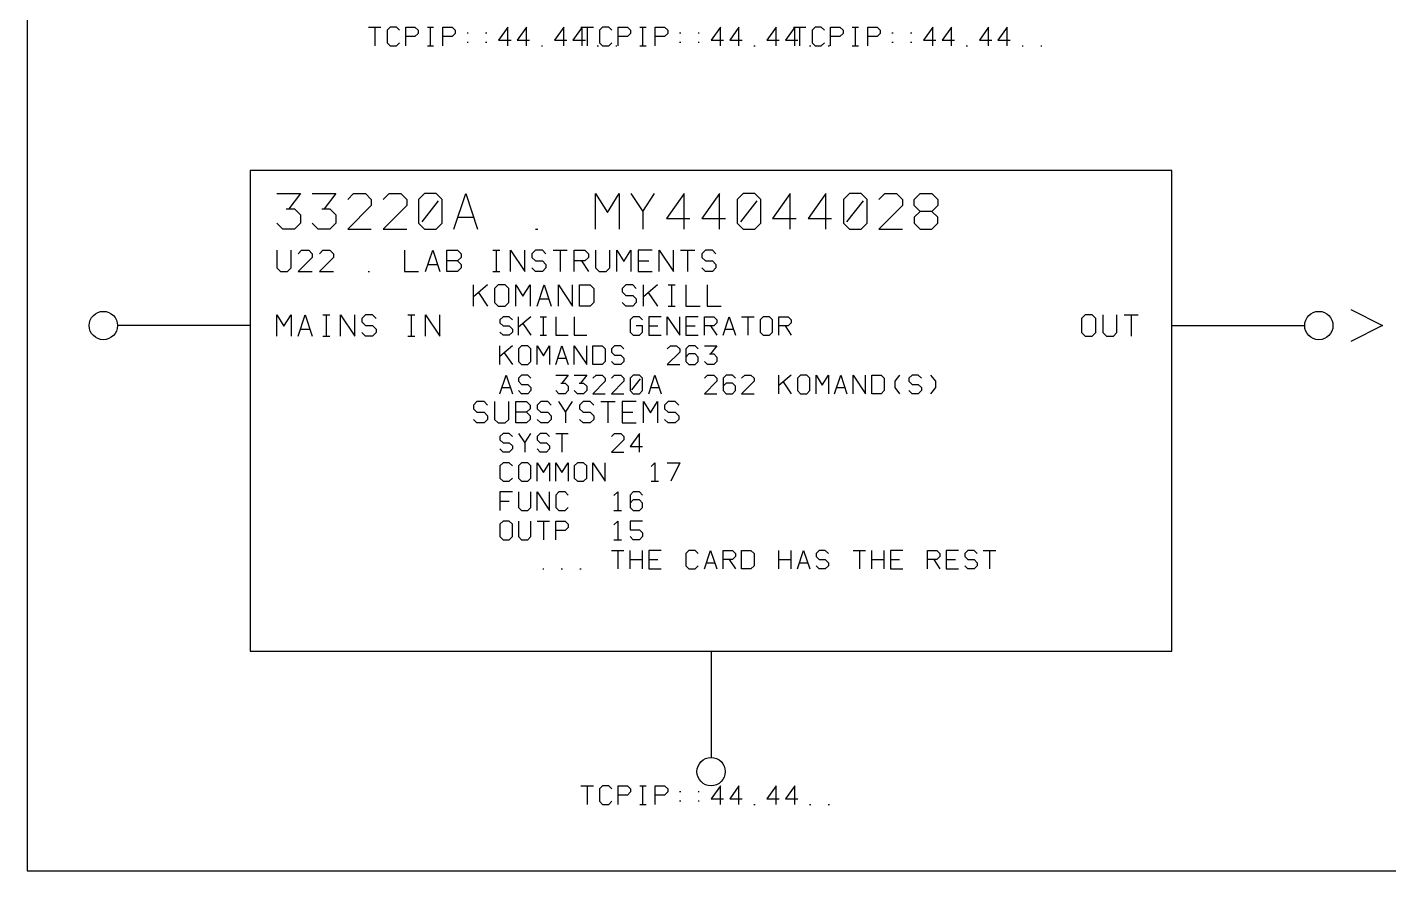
# Model space of a CAD drawing. Header units: millimetres. Extents: x 10 to 2534, y 10 to 1372.
# Drawn here: x 2024.1 to 2177.9, y 1143.8 to 1239.1 of the extents above; entities that cross this region are included whole.
import ezdxf

# ---------------------------------------------------------------- set-up
doc = ezdxf.new("R2010")
doc.units = ezdxf.units.MM
for name, color, linetype, lineweight in [('DEVICE', 7, 'CONTINUOUS', 25), ('GROUP', 6, 'CONTINUOUS', 25), ('LABEL', 8, 'CONTINUOUS', 25), ('PANE', 250, 'CONTINUOUS', 25), ('POINT', 4, 'CONTINUOUS', 25), ('PORT_BUS', 5, 'CONTINUOUS', 25), ('PORT_IN', 3, 'CONTINUOUS', 25), ('PORT_OUT', 30, 'CONTINUOUS', 25), ('PORTAL', 2, 'CONTINUOUS', 25)]:
    doc.layers.add(name, color=color, linetype=linetype, lineweight=lineweight)

msp = doc.modelspace()

# ---------------------------------------------------------------- linework, layer by layer
at = {"layer": 'DEVICE'}
msp.add_lwpolyline([(2049.3, 1168.6), (2153.4, 1168.6), (2153.4, 1222.9), (2049.3, 1222.9)], close=True, dxfattribs=at)
at = {"layer": 'GROUP'}
msp.add_lwpolyline([(2024.1, 1143.8), (2361.7, 1143.8), (2361.7, 1327.2), (2024.1, 1327.2)], close=True, dxfattribs=at)
at = {"layer": 'LABEL'}
for points in [[(2062.65, 1239.1), (2064.05, 1239.1)], [(2063.35, 1239.1), (2063.35, 1237)], [(2066.15, 1238.75), (2065.8, 1239.1), (2065.1, 1239.1), (2064.75, 1238.75), (2064.75, 1237.35), (2065.1, 1237), (2065.8, 1237), (2066.15, 1237.35)], [(2066.85, 1237), (2066.85, 1239.1), (2067.9, 1239.1), (2068.25, 1238.75), (2068.25, 1238.4), (2067.9, 1238.05), (2066.85, 1238.05)], [(2069.3, 1239.1), (2070, 1239.1)], [(2069.65, 1237), (2069.65, 1239.1)], [(2071.05, 1237), (2071.05, 1239.1), (2072.1, 1239.1), (2072.45, 1238.75), (2072.45, 1238.4), (2072.1, 1238.05), (2071.05, 1238.05)], [(2073.78, 1238.47), (2073.92, 1238.47)], [(2075.88, 1238.47), (2076.02, 1238.47)], [(2078.4, 1237), (2078.4, 1239.1), (2077.35, 1237.63), (2078.75, 1237.63)], [(2080.5, 1237), (2080.5, 1239.1), (2079.45, 1237.63), (2080.85, 1237.63)], [(2084.7, 1237), (2084.7, 1239.1), (2083.65, 1237.63), (2085.05, 1237.63)], [(2086.8, 1237), (2086.8, 1239.1), (2085.75, 1237.63), (2087.15, 1237.63)], [(2086.65, 1239.1), (2088.05, 1239.1)], [(2087.35, 1239.1), (2087.35, 1237)], [(2090.15, 1238.75), (2089.8, 1239.1), (2089.1, 1239.1), (2088.75, 1238.75), (2088.75, 1237.35), (2089.1, 1237), (2089.8, 1237), (2090.15, 1237.35)], [(2090.85, 1237), (2090.85, 1239.1), (2091.9, 1239.1), (2092.25, 1238.75), (2092.25, 1238.4), (2091.9, 1238.05), (2090.85, 1238.05)], [(2093.3, 1239.1), (2094, 1239.1)], [(2093.65, 1237), (2093.65, 1239.1)], [(2095.05, 1237), (2095.05, 1239.1), (2096.1, 1239.1), (2096.45, 1238.75), (2096.45, 1238.4), (2096.1, 1238.05), (2095.05, 1238.05)], [(2097.78, 1238.47), (2097.92, 1238.47)], [(2099.88, 1238.47), (2100.02, 1238.47)], [(2102.4, 1237), (2102.4, 1239.1), (2101.35, 1237.63), (2102.75, 1237.63)], [(2104.5, 1237), (2104.5, 1239.1), (2103.45, 1237.63), (2104.85, 1237.63)], [(2108.7, 1237), (2108.7, 1239.1), (2107.65, 1237.63), (2109.05, 1237.63)], [(2110.8, 1237), (2110.8, 1239.1), (2109.75, 1237.63), (2111.15, 1237.63)], [(2110.65, 1239.1), (2112.05, 1239.1)], [(2111.35, 1239.1), (2111.35, 1237)], [(2114.15, 1238.75), (2113.8, 1239.1), (2113.1, 1239.1), (2112.75, 1238.75), (2112.75, 1237.35), (2113.1, 1237), (2113.8, 1237), (2114.15, 1237.35)], [(2114.85, 1237), (2114.85, 1239.1), (2115.9, 1239.1), (2116.25, 1238.75), (2116.25, 1238.4), (2115.9, 1238.05), (2114.85, 1238.05)], [(2117.3, 1239.1), (2118, 1239.1)], [(2117.65, 1237), (2117.65, 1239.1)], [(2119.05, 1237), (2119.05, 1239.1), (2120.1, 1239.1), (2120.45, 1238.75), (2120.45, 1238.4), (2120.1, 1238.05), (2119.05, 1238.05)], [(2121.78, 1238.47), (2121.92, 1238.47)], [(2123.88, 1238.47), (2124.02, 1238.47)], [(2126.4, 1237), (2126.4, 1239.1), (2125.35, 1237.63), (2126.75, 1237.63)], [(2128.5, 1237), (2128.5, 1239.1), (2127.45, 1237.63), (2128.85, 1237.63)], [(2132.7, 1237), (2132.7, 1239.1), (2131.65, 1237.63), (2133.05, 1237.63)], [(2134.8, 1237), (2134.8, 1239.1), (2133.75, 1237.63), (2135.15, 1237.63)], [(2069.3, 1237), (2070, 1237)], [(2073.78, 1237.42), (2073.92, 1237.42)], [(2075.88, 1237.42), (2076.02, 1237.42)], [(2082.18, 1237), (2082.32, 1237)], [(2088.48, 1237), (2088.62, 1237)], [(2090.58, 1237), (2090.72, 1237)], [(2093.3, 1237), (2094, 1237)], [(2097.78, 1237.42), (2097.92, 1237.42)], [(2099.88, 1237.42), (2100.02, 1237.42)], [(2106.18, 1237), (2106.32, 1237)], [(2112.48, 1237), (2112.62, 1237)], [(2114.58, 1237), (2114.72, 1237)], [(2117.3, 1237), (2118, 1237)], [(2121.78, 1237.42), (2121.92, 1237.42)], [(2123.88, 1237.42), (2124.02, 1237.42)], [(2130.18, 1237), (2130.32, 1237)], [(2136.48, 1237), (2136.62, 1237)], [(2138.58, 1237), (2138.72, 1237)], [(2052.3, 1220.3), (2054.966667, 1220.3), (2053.633333, 1218.566667)], [(2056.3, 1220.3), (2058.966667, 1220.3), (2057.633333, 1218.566667)], [(2060.3, 1219.633333), (2060.966667, 1220.3), (2062.3, 1220.3), (2062.966667, 1219.633333), (2062.966667, 1218.966667), (2060.3, 1216.3), (2062.966667, 1216.3)], [(2064.3, 1219.633333), (2064.966667, 1220.3), (2066.3, 1220.3), (2066.966667, 1219.633333), (2066.966667, 1218.966667), (2064.3, 1216.3), (2066.966667, 1216.3)], [(2068.966667, 1216.3), (2070.3, 1216.3), (2070.966667, 1216.966667), (2070.966667, 1219.633333), (2070.3, 1220.3), (2068.966667, 1220.3), (2068.3, 1219.633333), (2068.3, 1216.966667), (2068.966667, 1216.3)], [(2072.3, 1216.3), (2073.633333, 1220.3), (2074.966667, 1216.3)], [(2088.3, 1216.3), (2088.3, 1220.3), (2089.633333, 1218.166667), (2090.966667, 1220.3), (2090.966667, 1216.3)], [(2092.3, 1220.3), (2093.633333, 1218.3), (2094.966667, 1220.3)], [(2098.3, 1216.3), (2098.3, 1220.3), (2096.3, 1217.5), (2098.966667, 1217.5)], [(2102.3, 1216.3), (2102.3, 1220.3), (2100.3, 1217.5), (2102.966667, 1217.5)], [(2104.966667, 1216.3), (2106.3, 1216.3), (2106.966667, 1216.966667), (2106.966667, 1219.633333), (2106.3, 1220.3), (2104.966667, 1220.3), (2104.3, 1219.633333), (2104.3, 1216.966667), (2104.966667, 1216.3)], [(2110.3, 1216.3), (2110.3, 1220.3), (2108.3, 1217.5), (2110.966667, 1217.5)], [(2114.3, 1216.3), (2114.3, 1220.3), (2112.3, 1217.5), (2114.966667, 1217.5)], [(2116.966667, 1216.3), (2118.3, 1216.3), (2118.966667, 1216.966667), (2118.966667, 1219.633333), (2118.3, 1220.3), (2116.966667, 1220.3), (2116.3, 1219.633333), (2116.3, 1216.966667), (2116.966667, 1216.3)], [(2120.3, 1219.633333), (2120.966667, 1220.3), (2122.3, 1220.3), (2122.966667, 1219.633333), (2122.966667, 1218.966667), (2120.3, 1216.3), (2122.966667, 1216.3)], [(2124.966667, 1218.3), (2124.3, 1218.966667), (2124.3, 1219.633333), (2124.966667, 1220.3), (2126.3, 1220.3), (2126.966667, 1219.633333), (2126.966667, 1218.966667), (2126.3, 1218.3), (2124.966667, 1218.3), (2124.3, 1217.633333), (2124.3, 1216.966667), (2124.966667, 1216.3), (2126.3, 1216.3), (2126.966667, 1216.966667), (2126.966667, 1217.633333), (2126.3, 1218.3)], [(2053.366667, 1218.566667), (2054.3, 1218.566667), (2054.966667, 1217.9), (2054.966667, 1216.966667), (2054.3, 1216.3), (2052.966667, 1216.3), (2052.3, 1216.966667)], [(2057.366667, 1218.566667), (2058.3, 1218.566667), (2058.966667, 1217.9), (2058.966667, 1216.966667), (2058.3, 1216.3), (2056.966667, 1216.3), (2056.3, 1216.966667)], [(2068.7, 1217.1), (2070.566667, 1219.5)], [(2093.633333, 1218.3), (2093.633333, 1216.3)], [(2104.7, 1217.1), (2106.566667, 1219.5)], [(2116.7, 1217.1), (2118.566667, 1219.5)], [(2072.766667, 1217.633333), (2074.5, 1217.633333)], [(2081.5, 1216.3), (2081.766667, 1216.3)], [(2052.3, 1213.9), (2052.3, 1211.9), (2052.7, 1211.5), (2053.5, 1211.5), (2053.9, 1211.9), (2053.9, 1213.9)], [(2054.7, 1213.5), (2055.1, 1213.9), (2055.9, 1213.9), (2056.3, 1213.5), (2056.3, 1213.1), (2054.7, 1211.5), (2056.3, 1211.5)], [(2057.1, 1213.5), (2057.5, 1213.9), (2058.3, 1213.9), (2058.7, 1213.5), (2058.7, 1213.1), (2057.1, 1211.5), (2058.7, 1211.5)], [(2066.7, 1213.9), (2066.7, 1211.5), (2068.3, 1211.5)], [(2069.1, 1211.5), (2069.9, 1213.9), (2070.7, 1211.5)], [(2071.5, 1211.5), (2071.5, 1213.9), (2072.7, 1213.9), (2073.1, 1213.5), (2073.1, 1213.1), (2072.7, 1212.7), (2071.5, 1212.7)], [(2076.7, 1213.9), (2077.5, 1213.9)], [(2077.1, 1211.5), (2077.1, 1213.9)], [(2078.7, 1211.5), (2078.7, 1213.9), (2080.3, 1211.5), (2080.3, 1213.9)], [(2082.7, 1213.5), (2082.3, 1213.9), (2081.5, 1213.9), (2081.1, 1213.5), (2081.1, 1213.1), (2081.5, 1212.7), (2082.3, 1212.7), (2082.7, 1212.3), (2082.7, 1211.9), (2082.3, 1211.5), (2081.5, 1211.5), (2081.1, 1211.9)], [(2083.5, 1213.9), (2085.1, 1213.9)], [(2084.3, 1213.9), (2084.3, 1211.5)], [(2085.9, 1211.5), (2085.9, 1213.9), (2087.1, 1213.9), (2087.5, 1213.5), (2087.5, 1213.1), (2087.1, 1212.7), (2085.9, 1212.7)], [(2088.3, 1213.9), (2088.3, 1211.9), (2088.7, 1211.5), (2089.5, 1211.5), (2089.9, 1211.9), (2089.9, 1213.9)], [(2090.7, 1211.5), (2090.7, 1213.9), (2091.5, 1212.62), (2092.3, 1213.9), (2092.3, 1211.5)], [(2094.7, 1213.9), (2093.1, 1213.9), (2093.1, 1211.5), (2094.7, 1211.5)], [(2095.5, 1211.5), (2095.5, 1213.9), (2097.1, 1211.5), (2097.1, 1213.9)], [(2097.9, 1213.9), (2099.5, 1213.9)], [(2098.7, 1213.9), (2098.7, 1211.5)], [(2101.9, 1213.5), (2101.5, 1213.9), (2100.7, 1213.9), (2100.3, 1213.5), (2100.3, 1213.1), (2100.7, 1212.7), (2101.5, 1212.7), (2101.9, 1212.3), (2101.9, 1211.9), (2101.5, 1211.5), (2100.7, 1211.5), (2100.3, 1211.9)], [(2069.38, 1212.3), (2070.42, 1212.3)], [(2072.7, 1212.7), (2073.1, 1212.3), (2073.1, 1211.9), (2072.7, 1211.5), (2071.5, 1211.5)], [(2086.7, 1212.7), (2087.5, 1211.5)], [(2093.1, 1212.7), (2094.3, 1212.7)], [(2062.62, 1211.5), (2062.78, 1211.5)], [(2076.7, 1211.5), (2077.5, 1211.5)], [(2052.3, 1204.2), (2052.3, 1206.6), (2053.1, 1205.32), (2053.9, 1206.6), (2053.9, 1204.2)], [(2054.7, 1204.2), (2055.5, 1206.6), (2056.3, 1204.2)], [(2057.5, 1206.6), (2058.3, 1206.6)], [(2057.9, 1204.2), (2057.9, 1206.6)], [(2059.5, 1204.2), (2059.5, 1206.6), (2061.1, 1204.2), (2061.1, 1206.6)], [(2063.5, 1206.2), (2063.1, 1206.6), (2062.3, 1206.6), (2061.9, 1206.2), (2061.9, 1205.8), (2062.3, 1205.4), (2063.1, 1205.4), (2063.5, 1205), (2063.5, 1204.6), (2063.1, 1204.2), (2062.3, 1204.2), (2061.9, 1204.6)], [(2067.1, 1206.6), (2067.9, 1206.6)], [(2067.5, 1204.2), (2067.5, 1206.6)], [(2069.1, 1204.2), (2069.1, 1206.6), (2070.7, 1204.2), (2070.7, 1206.6)], [(2143.6, 1204.2), (2144.4, 1204.2), (2144.8, 1204.6), (2144.8, 1206.2), (2144.4, 1206.6), (2143.6, 1206.6), (2143.2, 1206.2), (2143.2, 1204.6), (2143.6, 1204.2)], [(2145.6, 1206.6), (2145.6, 1204.6), (2146, 1204.2), (2146.8, 1204.2), (2147.2, 1204.6), (2147.2, 1206.6)], [(2148, 1206.6), (2149.6, 1206.6)], [(2148.8, 1206.6), (2148.8, 1204.2)], [(2054.98, 1205), (2056.02, 1205)], [(2057.5, 1204.2), (2058.3, 1204.2)], [(2067.1, 1204.2), (2067.9, 1204.2)], [(2086.65, 1153.4), (2088.05, 1153.4)], [(2087.35, 1153.4), (2087.35, 1151.3)], [(2090.15, 1153.05), (2089.8, 1153.4), (2089.1, 1153.4), (2088.75, 1153.05), (2088.75, 1151.65), (2089.1, 1151.3), (2089.8, 1151.3), (2090.15, 1151.65)], [(2090.85, 1151.3), (2090.85, 1153.4), (2091.9, 1153.4), (2092.25, 1153.05), (2092.25, 1152.7), (2091.9, 1152.35), (2090.85, 1152.35)], [(2093.3, 1153.4), (2094, 1153.4)], [(2093.65, 1151.3), (2093.65, 1153.4)], [(2095.05, 1151.3), (2095.05, 1153.4), (2096.1, 1153.4), (2096.45, 1153.05), (2096.45, 1152.7), (2096.1, 1152.35), (2095.05, 1152.35)], [(2097.78, 1152.77), (2097.92, 1152.77)], [(2099.88, 1152.77), (2100.02, 1152.77)], [(2102.4, 1151.3), (2102.4, 1153.4), (2101.35, 1151.93), (2102.75, 1151.93)], [(2104.5, 1151.3), (2104.5, 1153.4), (2103.45, 1151.93), (2104.85, 1151.93)], [(2108.7, 1151.3), (2108.7, 1153.4), (2107.65, 1151.93), (2109.05, 1151.93)], [(2110.8, 1151.3), (2110.8, 1153.4), (2109.75, 1151.93), (2111.15, 1151.93)], [(2093.3, 1151.3), (2094, 1151.3)], [(2097.78, 1151.72), (2097.92, 1151.72)], [(2099.88, 1151.72), (2100.02, 1151.72)], [(2106.18, 1151.3), (2106.32, 1151.3)], [(2112.48, 1151.3), (2112.62, 1151.3)], [(2114.58, 1151.3), (2114.72, 1151.3)]]:
    msp.add_lwpolyline(points, dxfattribs=at)
at = {"layer": 'PANE'}
for points in [[(2074.5, 1207.6), (2074.5, 1210)], [(2076.1, 1210), (2074.5, 1208.64)], [(2075.06, 1209.12), (2076.1, 1207.6)], [(2077.3, 1207.6), (2078.1, 1207.6), (2078.5, 1208), (2078.5, 1209.6), (2078.1, 1210), (2077.3, 1210), (2076.9, 1209.6), (2076.9, 1208), (2077.3, 1207.6)], [(2079.3, 1207.6), (2079.3, 1210), (2080.1, 1208.72), (2080.9, 1210), (2080.9, 1207.6)], [(2081.7, 1207.6), (2082.5, 1210), (2083.3, 1207.6)], [(2084.1, 1207.6), (2084.1, 1210), (2085.7, 1207.6), (2085.7, 1210)], [(2086.5, 1207.6), (2086.5, 1210), (2087.7, 1210), (2088.1, 1209.6), (2088.1, 1208), (2087.7, 1207.6), (2086.5, 1207.6)], [(2092.9, 1209.6), (2092.5, 1210), (2091.7, 1210), (2091.3, 1209.6), (2091.3, 1209.2), (2091.7, 1208.8), (2092.5, 1208.8), (2092.9, 1208.4), (2092.9, 1208), (2092.5, 1207.6), (2091.7, 1207.6), (2091.3, 1208)], [(2093.7, 1207.6), (2093.7, 1210)], [(2095.3, 1210), (2093.7, 1208.64)], [(2094.26, 1209.12), (2095.3, 1207.6)], [(2096.5, 1210), (2097.3, 1210)], [(2096.9, 1207.6), (2096.9, 1210)], [(2098.5, 1210), (2098.5, 1207.6), (2100.1, 1207.6)], [(2100.9, 1210), (2100.9, 1207.6), (2102.5, 1207.6)], [(2081.98, 1208.4), (2083.02, 1208.4)], [(2096.5, 1207.6), (2097.3, 1207.6)], [(2078.9, 1206.05), (2078.55, 1206.4), (2077.85, 1206.4), (2077.5, 1206.05), (2077.5, 1205.7), (2077.85, 1205.35), (2078.55, 1205.35), (2078.9, 1205), (2078.9, 1204.65), (2078.55, 1204.3), (2077.85, 1204.3), (2077.5, 1204.65)], [(2079.6, 1204.3), (2079.6, 1206.4)], [(2081, 1206.4), (2079.6, 1205.21)], [(2082.05, 1206.4), (2082.75, 1206.4)], [(2082.4, 1204.3), (2082.4, 1206.4)], [(2083.8, 1206.4), (2083.8, 1204.3), (2085.2, 1204.3)], [(2085.9, 1206.4), (2085.9, 1204.3), (2087.3, 1204.3)], [(2093.6, 1206.05), (2093.25, 1206.4), (2092.55, 1206.4), (2092.2, 1206.05), (2092.2, 1204.65), (2092.55, 1204.3), (2093.25, 1204.3), (2093.6, 1204.65), (2093.6, 1205.35), (2092.9, 1205.35)], [(2095.7, 1206.4), (2094.3, 1206.4), (2094.3, 1204.3), (2095.7, 1204.3)], [(2096.4, 1204.3), (2096.4, 1206.4), (2097.8, 1204.3), (2097.8, 1206.4)], [(2099.9, 1206.4), (2098.5, 1206.4), (2098.5, 1204.3), (2099.9, 1204.3)], [(2100.6, 1204.3), (2100.6, 1206.4), (2101.65, 1206.4), (2102, 1206.05), (2102, 1205.7), (2101.65, 1205.35), (2100.6, 1205.35)], [(2102.7, 1204.3), (2103.4, 1206.4), (2104.1, 1204.3)], [(2104.8, 1206.4), (2106.2, 1206.4)], [(2105.5, 1206.4), (2105.5, 1204.3)], [(2107.25, 1204.3), (2107.95, 1204.3), (2108.3, 1204.65), (2108.3, 1206.05), (2107.95, 1206.4), (2107.25, 1206.4), (2106.9, 1206.05), (2106.9, 1204.65), (2107.25, 1204.3)], [(2109, 1204.3), (2109, 1206.4), (2110.05, 1206.4), (2110.4, 1206.05), (2110.4, 1205.7), (2110.05, 1205.35), (2109, 1205.35)], [(2080.09, 1205.63), (2081, 1204.3)], [(2082.05, 1204.3), (2082.75, 1204.3)], [(2094.3, 1205.35), (2095.35, 1205.35)], [(2098.5, 1205.35), (2099.55, 1205.35)], [(2101.3, 1205.35), (2102, 1204.3)], [(2102.945, 1205), (2103.855, 1205)], [(2109.7, 1205.35), (2110.4, 1204.3)], [(2077.5, 1201), (2077.5, 1203.1)], [(2078.9, 1203.1), (2077.5, 1201.91)], [(2079.95, 1201), (2080.65, 1201), (2081, 1201.35), (2081, 1202.75), (2080.65, 1203.1), (2079.95, 1203.1), (2079.6, 1202.75), (2079.6, 1201.35), (2079.95, 1201)], [(2081.7, 1201), (2081.7, 1203.1), (2082.4, 1201.98), (2083.1, 1203.1), (2083.1, 1201)], [(2083.8, 1201), (2084.5, 1203.1), (2085.2, 1201)], [(2085.9, 1201), (2085.9, 1203.1), (2087.3, 1201), (2087.3, 1203.1)], [(2088, 1201), (2088, 1203.1), (2089.05, 1203.1), (2089.4, 1202.75), (2089.4, 1201.35), (2089.05, 1201), (2088, 1201)], [(2091.5, 1202.75), (2091.15, 1203.1), (2090.45, 1203.1), (2090.1, 1202.75), (2090.1, 1202.4), (2090.45, 1202.05), (2091.15, 1202.05), (2091.5, 1201.7), (2091.5, 1201.35), (2091.15, 1201), (2090.45, 1201), (2090.1, 1201.35)], [(2096.4, 1202.75), (2096.75, 1203.1), (2097.45, 1203.1), (2097.8, 1202.75), (2097.8, 1202.4), (2096.4, 1201), (2097.8, 1201)], [(2099.9, 1202.75), (2099.55, 1203.1), (2098.85, 1203.1), (2098.5, 1202.75), (2098.5, 1201.35), (2098.85, 1201), (2099.55, 1201), (2099.9, 1201.35), (2099.9, 1201.84), (2099.55, 1202.19), (2098.85, 1202.19), (2098.5, 1201.84)], [(2100.6, 1203.1), (2102, 1203.1), (2101.3, 1202.19)], [(2077.99, 1202.33), (2078.9, 1201)], [(2084.045, 1201.7), (2084.955, 1201.7)], [(2101.16, 1202.19), (2101.65, 1202.19), (2102, 1201.84), (2102, 1201.35), (2101.65, 1201), (2100.95, 1201), (2100.6, 1201.35)], [(2077.5, 1197.7), (2078.2, 1199.8), (2078.9, 1197.7)], [(2081, 1199.45), (2080.65, 1199.8), (2079.95, 1199.8), (2079.6, 1199.45), (2079.6, 1199.1), (2079.95, 1198.75), (2080.65, 1198.75), (2081, 1198.4), (2081, 1198.05), (2080.65, 1197.7), (2079.95, 1197.7), (2079.6, 1198.05)], [(2083.8, 1199.8), (2085.2, 1199.8), (2084.5, 1198.89)], [(2085.9, 1199.8), (2087.3, 1199.8), (2086.6, 1198.89)], [(2088, 1199.45), (2088.35, 1199.8), (2089.05, 1199.8), (2089.4, 1199.45), (2089.4, 1199.1), (2088, 1197.7), (2089.4, 1197.7)], [(2090.1, 1199.45), (2090.45, 1199.8), (2091.15, 1199.8), (2091.5, 1199.45), (2091.5, 1199.1), (2090.1, 1197.7), (2091.5, 1197.7)], [(2092.55, 1197.7), (2093.25, 1197.7), (2093.6, 1198.05), (2093.6, 1199.45), (2093.25, 1199.8), (2092.55, 1199.8), (2092.2, 1199.45), (2092.2, 1198.05), (2092.55, 1197.7)], [(2094.3, 1197.7), (2095, 1199.8), (2095.7, 1197.7)], [(2100.6, 1199.45), (2100.95, 1199.8), (2101.65, 1199.8), (2102, 1199.45), (2102, 1199.1), (2100.6, 1197.7), (2102, 1197.7)], [(2104.1, 1199.45), (2103.75, 1199.8), (2103.05, 1199.8), (2102.7, 1199.45), (2102.7, 1198.05), (2103.05, 1197.7), (2103.75, 1197.7), (2104.1, 1198.05), (2104.1, 1198.54), (2103.75, 1198.89), (2103.05, 1198.89), (2102.7, 1198.54)], [(2104.8, 1199.45), (2105.15, 1199.8), (2105.85, 1199.8), (2106.2, 1199.45), (2106.2, 1199.1), (2104.8, 1197.7), (2106.2, 1197.7)], [(2109, 1197.7), (2109, 1199.8)], [(2110.4, 1199.8), (2109, 1198.61)], [(2111.45, 1197.7), (2112.15, 1197.7), (2112.5, 1198.05), (2112.5, 1199.45), (2112.15, 1199.8), (2111.45, 1199.8), (2111.1, 1199.45), (2111.1, 1198.05), (2111.45, 1197.7)], [(2113.2, 1197.7), (2113.2, 1199.8), (2113.9, 1198.68), (2114.6, 1199.8), (2114.6, 1197.7)], [(2115.3, 1197.7), (2116, 1199.8), (2116.7, 1197.7)], [(2117.4, 1197.7), (2117.4, 1199.8), (2118.8, 1197.7), (2118.8, 1199.8)], [(2119.5, 1197.7), (2119.5, 1199.8), (2120.55, 1199.8), (2120.9, 1199.45), (2120.9, 1198.05), (2120.55, 1197.7), (2119.5, 1197.7)], [(2122.65, 1199.8), (2122.09, 1199.1), (2122.09, 1198.4), (2122.65, 1197.7)], [(2125.1, 1199.45), (2124.75, 1199.8), (2124.05, 1199.8), (2123.7, 1199.45), (2123.7, 1199.1), (2124.05, 1198.75), (2124.75, 1198.75), (2125.1, 1198.4), (2125.1, 1198.05), (2124.75, 1197.7), (2124.05, 1197.7), (2123.7, 1198.05)], [(2126.15, 1199.8), (2126.71, 1199.1), (2126.71, 1198.4), (2126.15, 1197.7)], [(2077.745, 1198.4), (2078.655, 1198.4)], [(2084.36, 1198.89), (2084.85, 1198.89), (2085.2, 1198.54), (2085.2, 1198.05), (2084.85, 1197.7), (2084.15, 1197.7), (2083.8, 1198.05)], [(2086.46, 1198.89), (2086.95, 1198.89), (2087.3, 1198.54), (2087.3, 1198.05), (2086.95, 1197.7), (2086.25, 1197.7), (2085.9, 1198.05)], [(2092.41, 1198.12), (2093.39, 1199.38)], [(2094.545, 1198.4), (2095.455, 1198.4)], [(2109.49, 1199.03), (2110.4, 1197.7)], [(2115.545, 1198.4), (2116.455, 1198.4)], [(2076.1, 1196.4), (2075.7, 1196.8), (2074.9, 1196.8), (2074.5, 1196.4), (2074.5, 1196), (2074.9, 1195.6), (2075.7, 1195.6), (2076.1, 1195.2), (2076.1, 1194.8), (2075.7, 1194.4), (2074.9, 1194.4), (2074.5, 1194.8)], [(2076.9, 1196.8), (2076.9, 1194.8), (2077.3, 1194.4), (2078.1, 1194.4), (2078.5, 1194.8), (2078.5, 1196.8)], [(2079.3, 1194.4), (2079.3, 1196.8), (2080.5, 1196.8), (2080.9, 1196.4), (2080.9, 1196), (2080.5, 1195.6), (2079.3, 1195.6)], [(2083.3, 1196.4), (2082.9, 1196.8), (2082.1, 1196.8), (2081.7, 1196.4), (2081.7, 1196), (2082.1, 1195.6), (2082.9, 1195.6), (2083.3, 1195.2), (2083.3, 1194.8), (2082.9, 1194.4), (2082.1, 1194.4), (2081.7, 1194.8)], [(2084.1, 1196.8), (2084.9, 1195.6), (2085.7, 1196.8)], [(2088.1, 1196.4), (2087.7, 1196.8), (2086.9, 1196.8), (2086.5, 1196.4), (2086.5, 1196), (2086.9, 1195.6), (2087.7, 1195.6), (2088.1, 1195.2), (2088.1, 1194.8), (2087.7, 1194.4), (2086.9, 1194.4), (2086.5, 1194.8)], [(2088.9, 1196.8), (2090.5, 1196.8)], [(2089.7, 1196.8), (2089.7, 1194.4)], [(2092.9, 1196.8), (2091.3, 1196.8), (2091.3, 1194.4), (2092.9, 1194.4)], [(2093.7, 1194.4), (2093.7, 1196.8), (2094.5, 1195.52), (2095.3, 1196.8), (2095.3, 1194.4)], [(2097.7, 1196.4), (2097.3, 1196.8), (2096.5, 1196.8), (2096.1, 1196.4), (2096.1, 1196), (2096.5, 1195.6), (2097.3, 1195.6), (2097.7, 1195.2), (2097.7, 1194.8), (2097.3, 1194.4), (2096.5, 1194.4), (2096.1, 1194.8)], [(2080.5, 1195.6), (2080.9, 1195.2), (2080.9, 1194.8), (2080.5, 1194.4), (2079.3, 1194.4)], [(2084.9, 1195.6), (2084.9, 1194.4)], [(2091.3, 1195.6), (2092.5, 1195.6)], [(2078.9, 1192.85), (2078.55, 1193.2), (2077.85, 1193.2), (2077.5, 1192.85), (2077.5, 1192.5), (2077.85, 1192.15), (2078.55, 1192.15), (2078.9, 1191.8), (2078.9, 1191.45), (2078.55, 1191.1), (2077.85, 1191.1), (2077.5, 1191.45)], [(2079.6, 1193.2), (2080.3, 1192.15), (2081, 1193.2)], [(2080.3, 1192.15), (2080.3, 1191.1)], [(2083.1, 1192.85), (2082.75, 1193.2), (2082.05, 1193.2), (2081.7, 1192.85), (2081.7, 1192.5), (2082.05, 1192.15), (2082.75, 1192.15), (2083.1, 1191.8), (2083.1, 1191.45), (2082.75, 1191.1), (2082.05, 1191.1), (2081.7, 1191.45)], [(2083.8, 1193.2), (2085.2, 1193.2)], [(2084.5, 1193.2), (2084.5, 1191.1)], [(2090.1, 1192.85), (2090.45, 1193.2), (2091.15, 1193.2), (2091.5, 1192.85), (2091.5, 1192.5), (2090.1, 1191.1), (2091.5, 1191.1)], [(2093.25, 1191.1), (2093.25, 1193.2), (2092.2, 1191.73), (2093.6, 1191.73)], [(2078.9, 1189.55), (2078.55, 1189.9), (2077.85, 1189.9), (2077.5, 1189.55), (2077.5, 1188.15), (2077.85, 1187.8), (2078.55, 1187.8), (2078.9, 1188.15)], [(2079.95, 1187.8), (2080.65, 1187.8), (2081, 1188.15), (2081, 1189.55), (2080.65, 1189.9), (2079.95, 1189.9), (2079.6, 1189.55), (2079.6, 1188.15), (2079.95, 1187.8)], [(2081.7, 1187.8), (2081.7, 1189.9), (2082.4, 1188.78), (2083.1, 1189.9), (2083.1, 1187.8)], [(2083.8, 1187.8), (2083.8, 1189.9), (2084.5, 1188.78), (2085.2, 1189.9), (2085.2, 1187.8)], [(2086.25, 1187.8), (2086.95, 1187.8), (2087.3, 1188.15), (2087.3, 1189.55), (2086.95, 1189.9), (2086.25, 1189.9), (2085.9, 1189.55), (2085.9, 1188.15), (2086.25, 1187.8)], [(2088, 1187.8), (2088, 1189.9), (2089.4, 1187.8), (2089.4, 1189.9)], [(2094.58, 1189.48), (2095, 1189.9), (2095, 1187.8)], [(2096.4, 1189.9), (2097.8, 1189.9), (2096.82, 1187.8)], [(2094.58, 1187.8), (2095.42, 1187.8)], [(2078.9, 1186.6), (2077.5, 1186.6), (2077.5, 1184.5)], [(2079.6, 1186.6), (2079.6, 1184.85), (2079.95, 1184.5), (2080.65, 1184.5), (2081, 1184.85), (2081, 1186.6)], [(2081.7, 1184.5), (2081.7, 1186.6), (2083.1, 1184.5), (2083.1, 1186.6)], [(2085.2, 1186.25), (2084.85, 1186.6), (2084.15, 1186.6), (2083.8, 1186.25), (2083.8, 1184.85), (2084.15, 1184.5), (2084.85, 1184.5), (2085.2, 1184.85)], [(2090.38, 1186.18), (2090.8, 1186.6), (2090.8, 1184.5)], [(2093.6, 1186.25), (2093.25, 1186.6), (2092.55, 1186.6), (2092.2, 1186.25), (2092.2, 1184.85), (2092.55, 1184.5), (2093.25, 1184.5), (2093.6, 1184.85), (2093.6, 1185.34), (2093.25, 1185.69), (2092.55, 1185.69), (2092.2, 1185.34)], [(2077.5, 1185.55), (2078.55, 1185.55)], [(2090.38, 1184.5), (2091.22, 1184.5)], [(2077.85, 1181.2), (2078.55, 1181.2), (2078.9, 1181.55), (2078.9, 1182.95), (2078.55, 1183.3), (2077.85, 1183.3), (2077.5, 1182.95), (2077.5, 1181.55), (2077.85, 1181.2)], [(2079.6, 1183.3), (2079.6, 1181.55), (2079.95, 1181.2), (2080.65, 1181.2), (2081, 1181.55), (2081, 1183.3)], [(2081.7, 1183.3), (2083.1, 1183.3)], [(2082.4, 1183.3), (2082.4, 1181.2)], [(2083.8, 1181.2), (2083.8, 1183.3), (2084.85, 1183.3), (2085.2, 1182.95), (2085.2, 1182.6), (2084.85, 1182.25), (2083.8, 1182.25)], [(2090.38, 1182.88), (2090.8, 1183.3), (2090.8, 1181.2)], [(2093.6, 1183.3), (2092.2, 1183.3), (2092.2, 1182.32), (2093.25, 1182.32), (2093.6, 1181.97), (2093.6, 1181.55), (2093.25, 1181.2), (2092.55, 1181.2), (2092.2, 1181.55)], [(2090.38, 1181.2), (2091.22, 1181.2)], [(2090.1, 1180), (2091.5, 1180)], [(2090.8, 1180), (2090.8, 1177.9)], [(2092.2, 1177.9), (2092.2, 1180)], [(2093.6, 1177.9), (2093.6, 1180)], [(2095.7, 1180), (2094.3, 1180), (2094.3, 1177.9), (2095.7, 1177.9)], [(2099.9, 1179.65), (2099.55, 1180), (2098.85, 1180), (2098.5, 1179.65), (2098.5, 1178.25), (2098.85, 1177.9), (2099.55, 1177.9), (2099.9, 1178.25)], [(2100.6, 1177.9), (2101.3, 1180), (2102, 1177.9)], [(2102.7, 1177.9), (2102.7, 1180), (2103.75, 1180), (2104.1, 1179.65), (2104.1, 1179.3), (2103.75, 1178.95), (2102.7, 1178.95)], [(2104.8, 1177.9), (2104.8, 1180), (2105.85, 1180), (2106.2, 1179.65), (2106.2, 1178.25), (2105.85, 1177.9), (2104.8, 1177.9)], [(2109, 1177.9), (2109, 1180)], [(2110.4, 1177.9), (2110.4, 1180)], [(2111.1, 1177.9), (2111.8, 1180), (2112.5, 1177.9)], [(2114.6, 1179.65), (2114.25, 1180), (2113.55, 1180), (2113.2, 1179.65), (2113.2, 1179.3), (2113.55, 1178.95), (2114.25, 1178.95), (2114.6, 1178.6), (2114.6, 1178.25), (2114.25, 1177.9), (2113.55, 1177.9), (2113.2, 1178.25)], [(2117.4, 1180), (2118.8, 1180)], [(2118.1, 1180), (2118.1, 1177.9)], [(2119.5, 1177.9), (2119.5, 1180)], [(2120.9, 1177.9), (2120.9, 1180)], [(2123, 1180), (2121.6, 1180), (2121.6, 1177.9), (2123, 1177.9)], [(2125.8, 1177.9), (2125.8, 1180), (2126.85, 1180), (2127.2, 1179.65), (2127.2, 1179.3), (2126.85, 1178.95), (2125.8, 1178.95)], [(2129.3, 1180), (2127.9, 1180), (2127.9, 1177.9), (2129.3, 1177.9)], [(2131.4, 1179.65), (2131.05, 1180), (2130.35, 1180), (2130, 1179.65), (2130, 1179.3), (2130.35, 1178.95), (2131.05, 1178.95), (2131.4, 1178.6), (2131.4, 1178.25), (2131.05, 1177.9), (2130.35, 1177.9), (2130, 1178.25)], [(2132.1, 1180), (2133.5, 1180)], [(2132.8, 1180), (2132.8, 1177.9)], [(2092.2, 1178.95), (2093.6, 1178.95)], [(2094.3, 1178.95), (2095.35, 1178.95)], [(2100.845, 1178.6), (2101.755, 1178.6)], [(2103.4, 1178.95), (2104.1, 1177.9)], [(2109, 1178.95), (2110.4, 1178.95)], [(2111.345, 1178.6), (2112.255, 1178.6)], [(2119.5, 1178.95), (2120.9, 1178.95)], [(2121.6, 1178.95), (2122.65, 1178.95)], [(2126.5, 1178.95), (2127.2, 1177.9)], [(2127.9, 1178.95), (2128.95, 1178.95)], [(2082.33, 1177.9), (2082.47, 1177.9)], [(2084.43, 1177.9), (2084.57, 1177.9)], [(2086.53, 1177.9), (2086.67, 1177.9)]]:
    msp.add_lwpolyline(points, dxfattribs=at)
at = {"layer": 'POINT'}
for centre in [(2032.7, 1205.4), (2170, 1205.4), (2101.35, 1155)]:
    msp.add_circle(centre, 1.6, dxfattribs=at)
at = {"layer": 'PORT_BUS'}
msp.add_line((2101.35, 1168.6), (2101.35, 1156.6), dxfattribs=at)
at = {"layer": 'PORT_IN'}
msp.add_line((2049.3, 1205.4), (2034.3, 1205.4), dxfattribs=at)
at = {"layer": 'PORT_OUT'}
msp.add_line((2153.4, 1205.4), (2168.4, 1205.4), dxfattribs=at)
at = {"layer": 'PORTAL'}
msp.add_lwpolyline([(2173.6, 1207.2), (2177.2, 1205.4), (2173.6, 1203.6)], dxfattribs=at)

doc.saveas('drawing.dxf')
